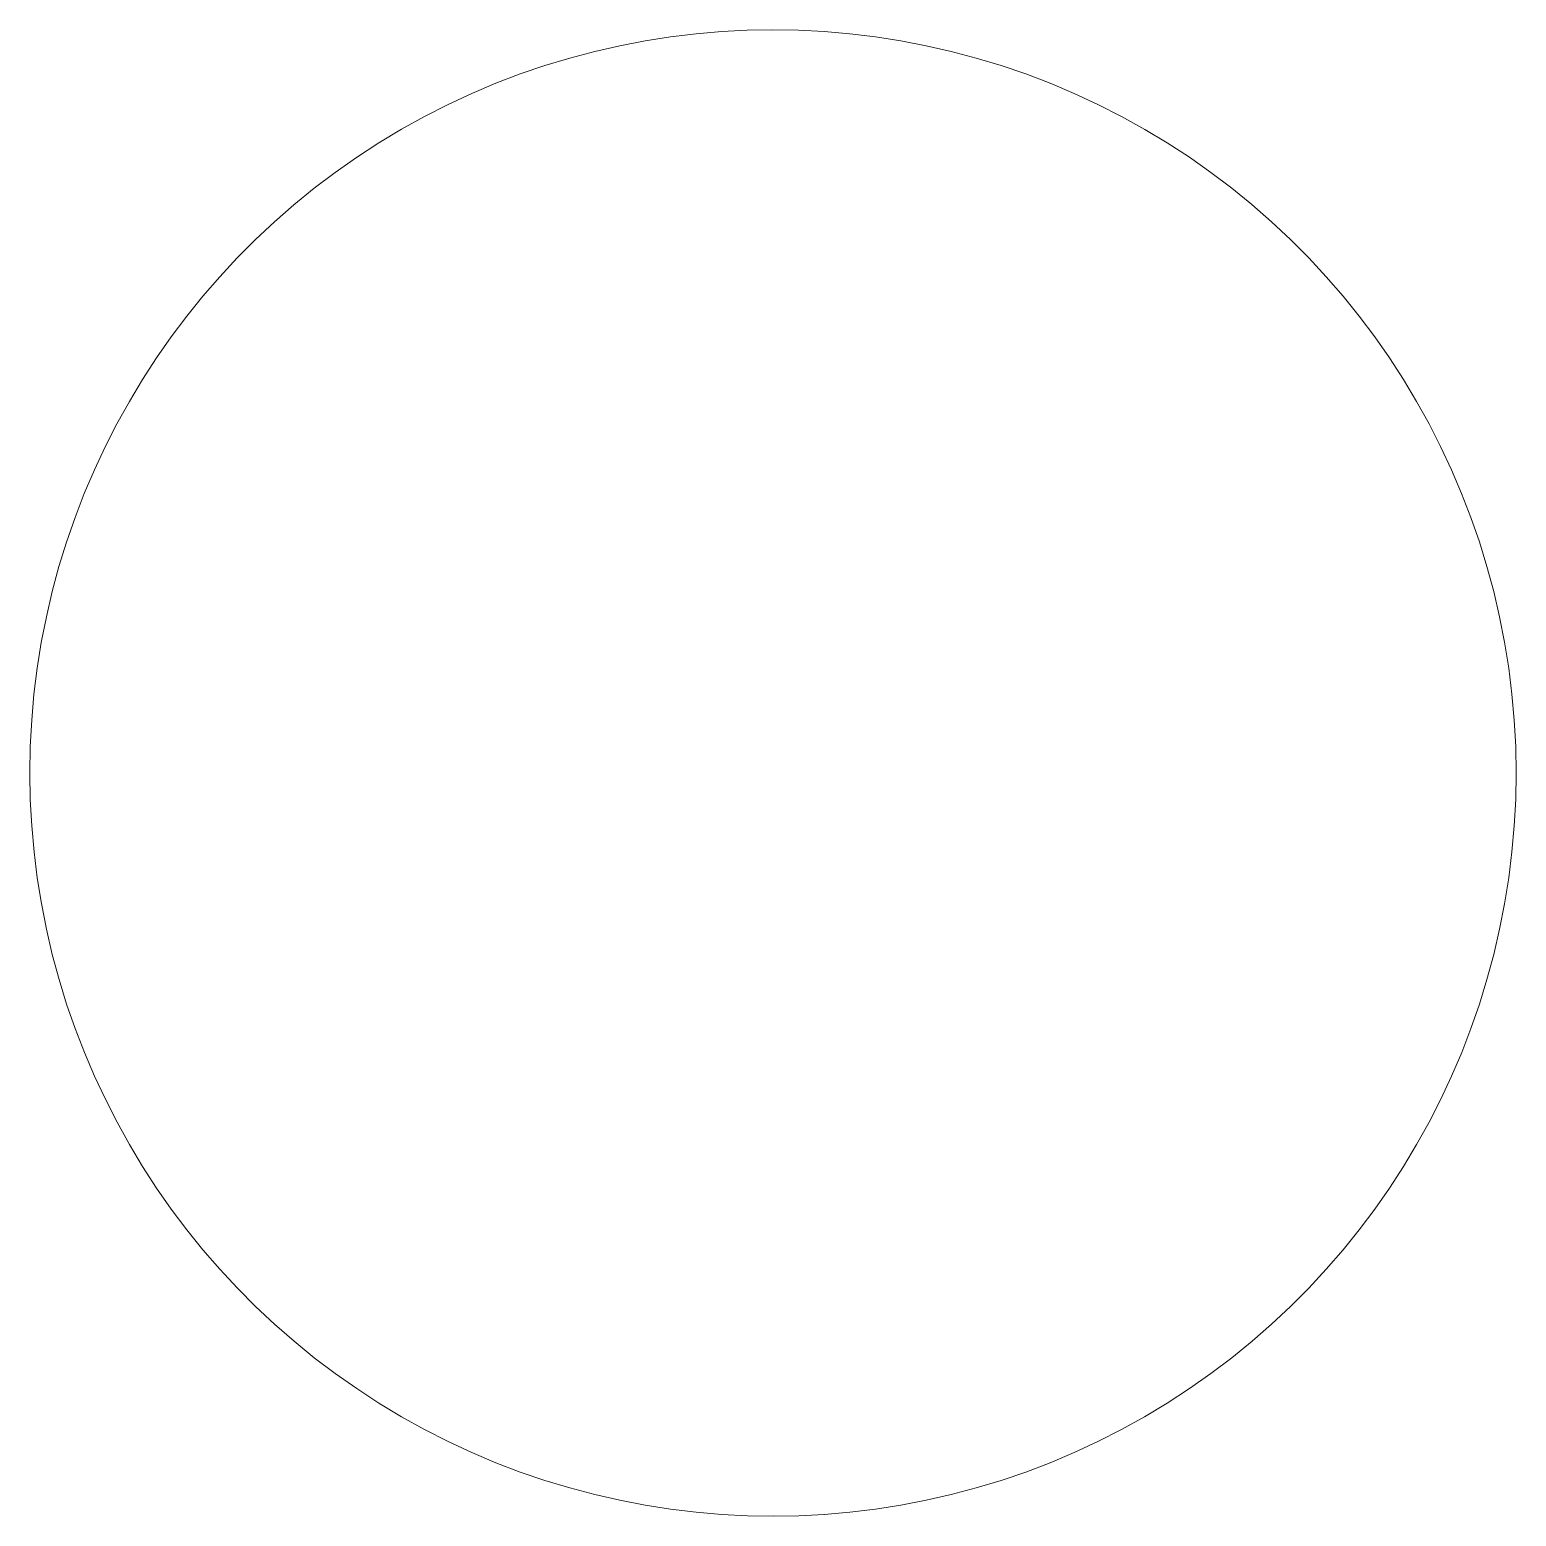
# Model space of a CAD drawing. Header units: centimetres. Extents: x -20.3 to 20.3, y -34.1 to 34.1.
# Drawn here: x 1.935 to 3.115, y 3.719 to 4.899 of the extents above; entities that cross this region are included whole.
import ezdxf

# ---------------------------------------------------------------- set-up
doc = ezdxf.new("R2010")
doc.units = ezdxf.units.CM
doc.header["$MEASUREMENT"] = 0
doc.layers.add('layer 1', color=7, linetype='Continuous')

msp = doc.modelspace()

# ---------------------------------------------------------------- linework, layer by layer
at = {"layer": 'layer 1', "color": 1, "lineweight": 9}
msp.add_open_spline([(3.11528, 4.30919), (3.11528, 4.30919), (3.1149, 4.33021), (3.1149, 4.33021), (3.1149, 4.33021), (3.1149, 4.33021), (3.1137, 4.35112), (3.1137, 4.35112), (3.1137, 4.35112), (3.1137, 4.35112), (3.11189, 4.37188), (3.11189, 4.37188), (3.11189, 4.37188), (3.11189, 4.37188), (3.10934, 4.39248), (3.10934, 4.39248), (3.10934, 4.39248), (3.10934, 4.39248), (3.10606, 4.41292), (3.10606, 4.41292), (3.10606, 4.41292), (3.10606, 4.41292), (3.10208, 4.43316), (3.10208, 4.43316), (3.10208, 4.43316), (3.10208, 4.43316), (3.0974, 4.4532), (3.0974, 4.4532), (3.0974, 4.4532), (3.0974, 4.4532), (3.09204, 4.47302), (3.09204, 4.47302), (3.09204, 4.47302), (3.09204, 4.47302), (3.08599, 4.4926), (3.08599, 4.4926), (3.08599, 4.4926), (3.08599, 4.4926), (3.0793, 4.51192), (3.0793, 4.51192), (3.0793, 4.51192), (3.0793, 4.51192), (3.07193, 4.53098), (3.07193, 4.53098), (3.07193, 4.53098), (3.07193, 4.53098), (3.06393, 4.54976), (3.06393, 4.54976), (3.06393, 4.54976), (3.06393, 4.54976), (3.05529, 4.56824), (3.05529, 4.56824), (3.05529, 4.56824), (3.05529, 4.56824), (3.04604, 4.5864), (3.04604, 4.5864), (3.04604, 4.5864), (3.04604, 4.5864), (3.03616, 4.60422), (3.03616, 4.60422), (3.03616, 4.60422), (3.03616, 4.60422), (3.02567, 4.62168), (3.02567, 4.62168), (3.02567, 4.62168), (3.02567, 4.62168), (3.01459, 4.63878), (3.01459, 4.63878), (3.01459, 4.63878), (3.01459, 4.63878), (3.00291, 4.6555), (3.00291, 4.6555), (3.00291, 4.6555), (3.00291, 4.6555), (2.99065, 4.67182), (2.99065, 4.67182), (2.99065, 4.67182), (2.99065, 4.67182), (2.97783, 4.68772), (2.97783, 4.68772), (2.97783, 4.68772), (2.97783, 4.68772), (2.96445, 4.70318), (2.96445, 4.70318), (2.96445, 4.70318), (2.96445, 4.70318), (2.95051, 4.7182), (2.95051, 4.7182), (2.95051, 4.7182), (2.95051, 4.7182), (2.93603, 4.73274), (2.93603, 4.73274), (2.93603, 4.73274), (2.93603, 4.73274), (2.92101, 4.7468), (2.92101, 4.7468), (2.92101, 4.7468), (2.92101, 4.7468), (2.90547, 4.76036), (2.90547, 4.76036), (2.90547, 4.76036), (2.90547, 4.76036), (2.88941, 4.77343), (2.88941, 4.77343), (2.88941, 4.77343), (2.88941, 4.77343), (2.87285, 4.78595), (2.87285, 4.78595), (2.87285, 4.78595), (2.87285, 4.78595), (2.85579, 4.79793), (2.85579, 4.79793), (2.85579, 4.79793), (2.85579, 4.79793), (2.83825, 4.80935), (2.83825, 4.80935), (2.83825, 4.80935), (2.83825, 4.80935), (2.82038, 4.8201), (2.82038, 4.8201), (2.82038, 4.8201), (2.82038, 4.8201), (2.80187, 4.83034), (2.80187, 4.83034), (2.80187, 4.83034), (2.80187, 4.83034), (2.78321, 4.83982), (2.78321, 4.83982), (2.78321, 4.83982), (2.78321, 4.83982), (2.76431, 4.8486), (2.76431, 4.8486), (2.76431, 4.8486), (2.76431, 4.8486), (2.74519, 4.85669), (2.74519, 4.85669), (2.74519, 4.85669), (2.74519, 4.85669), (2.72586, 4.86407), (2.72586, 4.86407), (2.72586, 4.86407), (2.72586, 4.86407), (2.70633, 4.87074), (2.70633, 4.87074), (2.70633, 4.87074), (2.70633, 4.87074), (2.68663, 4.87672), (2.68663, 4.87672), (2.68663, 4.87672), (2.68663, 4.87672), (2.66679, 4.88198), (2.66679, 4.88198), (2.66679, 4.88198), (2.66679, 4.88198), (2.64681, 4.88653), (2.64681, 4.88653), (2.64681, 4.88653), (2.64681, 4.88653), (2.62672, 4.89039), (2.62672, 4.89039), (2.62672, 4.89039), (2.62672, 4.89039), (2.60654, 4.89356), (2.60654, 4.89356), (2.60654, 4.89356), (2.60654, 4.89356), (2.58628, 4.89603), (2.58628, 4.89603), (2.58628, 4.89603), (2.58628, 4.89603), (2.56596, 4.89783), (2.56596, 4.89783), (2.56596, 4.89783), (2.56596, 4.89783), (2.54562, 4.89883), (2.54562, 4.89883), (2.54562, 4.89883), (2.54562, 4.89883), (2.52525, 4.89921), (2.52525, 4.89921), (2.52525, 4.89921), (2.52525, 4.89921), (2.50487, 4.89883), (2.50487, 4.89883), (2.50487, 4.89883), (2.50487, 4.89883), (2.48452, 4.89783), (2.48452, 4.89783), (2.48452, 4.89783), (2.48452, 4.89783), (2.46421, 4.89603), (2.46421, 4.89603), (2.46421, 4.89603), (2.46421, 4.89603), (2.44395, 4.89356), (2.44395, 4.89356), (2.44395, 4.89356), (2.44395, 4.89356), (2.42377, 4.89039), (2.42377, 4.89039), (2.42377, 4.89039), (2.42377, 4.89039), (2.40368, 4.88653), (2.40368, 4.88653), (2.40368, 4.88653), (2.40368, 4.88653), (2.3837, 4.88198), (2.3837, 4.88198), (2.3837, 4.88198), (2.3837, 4.88198), (2.36386, 4.87672), (2.36386, 4.87672), (2.36386, 4.87672), (2.36386, 4.87672), (2.34416, 4.87074), (2.34416, 4.87074), (2.34416, 4.87074), (2.34416, 4.87074), (2.32464, 4.86407), (2.32464, 4.86407), (2.32464, 4.86407), (2.32464, 4.86407), (2.30529, 4.85669), (2.30529, 4.85669), (2.30529, 4.85669), (2.30529, 4.85669), (2.28617, 4.8486), (2.28617, 4.8486), (2.28617, 4.8486), (2.28617, 4.8486), (2.26728, 4.83982), (2.26728, 4.83982), (2.26728, 4.83982), (2.26728, 4.83982), (2.24861, 4.83034), (2.24861, 4.83034), (2.24861, 4.83034), (2.24861, 4.83034), (2.23023, 4.82016), (2.23023, 4.82016), (2.23023, 4.82016), (2.23023, 4.82016), (2.21223, 4.80932), (2.21223, 4.80932), (2.21223, 4.80932), (2.21223, 4.80932), (2.19469, 4.7979), (2.19469, 4.7979), (2.19469, 4.7979), (2.19469, 4.7979), (2.17763, 4.78592), (2.17763, 4.78592), (2.17763, 4.78592), (2.17763, 4.78592), (2.16107, 4.7734), (2.16107, 4.7734), (2.16107, 4.7734), (2.16107, 4.7734), (2.14501, 4.76034), (2.14501, 4.76034), (2.14501, 4.76034), (2.14501, 4.76034), (2.12947, 4.74678), (2.12947, 4.74678), (2.12947, 4.74678), (2.12947, 4.74678), (2.11445, 4.73272), (2.11445, 4.73272), (2.11445, 4.73272), (2.11445, 4.73272), (2.09997, 4.71818), (2.09997, 4.71818), (2.09997, 4.71818), (2.09997, 4.71818), (2.08604, 4.70315), (2.08604, 4.70315), (2.08604, 4.70315), (2.08604, 4.70315), (2.07263, 4.68769), (2.07263, 4.68769), (2.07263, 4.68769), (2.07263, 4.68769), (2.05981, 4.67179), (2.05981, 4.67179), (2.05981, 4.67179), (2.05981, 4.67179), (2.04755, 4.65547), (2.04755, 4.65547), (2.04755, 4.65547), (2.04755, 4.65547), (2.03587, 4.63875), (2.03587, 4.63875), (2.03587, 4.63875), (2.03587, 4.63875), (2.02479, 4.62165), (2.02479, 4.62165), (2.02479, 4.62165), (2.02479, 4.62165), (2.01431, 4.60419), (2.01431, 4.60419), (2.01431, 4.60419), (2.01431, 4.60419), (2.00443, 4.58637), (2.00443, 4.58637), (2.00443, 4.58637), (2.00443, 4.58637), (1.99517, 4.56821), (1.99517, 4.56821), (1.99517, 4.56821), (1.99517, 4.56821), (1.98653, 4.54973), (1.98653, 4.54973), (1.98653, 4.54973), (1.98653, 4.54973), (1.97854, 4.53095), (1.97854, 4.53095), (1.97854, 4.53095), (1.97854, 4.53095), (1.97118, 4.51189), (1.97118, 4.51189), (1.97118, 4.51189), (1.97118, 4.51189), (1.96448, 4.49256), (1.96448, 4.49256), (1.96448, 4.49256), (1.96448, 4.49256), (1.95844, 4.47299), (1.95844, 4.47299), (1.95844, 4.47299), (1.95844, 4.47299), (1.95308, 4.45317), (1.95308, 4.45317), (1.95308, 4.45317), (1.95308, 4.45317), (1.94841, 4.43313), (1.94841, 4.43313), (1.94841, 4.43313), (1.94841, 4.43313), (1.94443, 4.41288), (1.94443, 4.41288), (1.94443, 4.41288), (1.94443, 4.41288), (1.94115, 4.39245), (1.94115, 4.39245), (1.94115, 4.39245), (1.94115, 4.39245), (1.93859, 4.37185), (1.93859, 4.37185), (1.93859, 4.37185), (1.93859, 4.37185), (1.93678, 4.35109), (1.93678, 4.35109), (1.93678, 4.35109), (1.93678, 4.35109), (1.93558, 4.33018), (1.93558, 4.33018), (1.93558, 4.33018), (1.93558, 4.33018), (1.93522, 4.30917), (1.93522, 4.30917), (1.93522, 4.30917), (1.93522, 4.30917), (1.93563, 4.28816), (1.93563, 4.28816), (1.93563, 4.28816), (1.93563, 4.28816), (1.93683, 4.26727), (1.93683, 4.26727), (1.93683, 4.26727), (1.93683, 4.26727), (1.93864, 4.24651), (1.93864, 4.24651), (1.93864, 4.24651), (1.93864, 4.24651), (1.94119, 4.2259), (1.94119, 4.2259), (1.94119, 4.2259), (1.94119, 4.2259), (1.94447, 4.20547), (1.94447, 4.20547), (1.94447, 4.20547), (1.94447, 4.20547), (1.94845, 4.18523), (1.94845, 4.18523), (1.94845, 4.18523), (1.94845, 4.18523), (1.95314, 4.16519), (1.95314, 4.16519), (1.95314, 4.16519), (1.95314, 4.16519), (1.95849, 4.14537), (1.95849, 4.14537), (1.95849, 4.14537), (1.95849, 4.14537), (1.96454, 4.12578), (1.96454, 4.12578), (1.96454, 4.12578), (1.96454, 4.12578), (1.97124, 4.10646), (1.97124, 4.10646), (1.97124, 4.10646), (1.97124, 4.10646), (1.97859, 4.0874), (1.97859, 4.0874), (1.97859, 4.0874), (1.97859, 4.0874), (1.9866, 4.06862), (1.9866, 4.06862), (1.9866, 4.06862), (1.9866, 4.06862), (1.99524, 4.05016), (1.99524, 4.05016), (1.99524, 4.05016), (1.99524, 4.05016), (2.0045, 4.03202), (2.0045, 4.03202), (2.0045, 4.03202), (2.0045, 4.03202), (2.01438, 4.0142), (2.01438, 4.0142), (2.01438, 4.0142), (2.01438, 4.0142), (2.02486, 3.99674), (2.02486, 3.99674), (2.02486, 3.99674), (2.02486, 3.99674), (2.03594, 3.97964), (2.03594, 3.97964), (2.03594, 3.97964), (2.03594, 3.97964), (2.04763, 3.96292), (2.04763, 3.96292), (2.04763, 3.96292), (2.04763, 3.96292), (2.05988, 3.94659), (2.05988, 3.94659), (2.05988, 3.94659), (2.05988, 3.94659), (2.07271, 3.93069), (2.07271, 3.93069), (2.07271, 3.93069), (2.07271, 3.93069), (2.08611, 3.91523), (2.08611, 3.91523), (2.08611, 3.91523), (2.08611, 3.91523), (2.10005, 3.90021), (2.10005, 3.90021), (2.10005, 3.90021), (2.10005, 3.90021), (2.11453, 3.88567), (2.11453, 3.88567), (2.11453, 3.88567), (2.11453, 3.88567), (2.12955, 3.87161), (2.12955, 3.87161), (2.12955, 3.87161), (2.12955, 3.87161), (2.14509, 3.85805), (2.14509, 3.85805), (2.14509, 3.85805), (2.14509, 3.85805), (2.16115, 3.84499), (2.16115, 3.84499), (2.16115, 3.84499), (2.16115, 3.84499), (2.17771, 3.83247), (2.17771, 3.83247), (2.17771, 3.83247), (2.17771, 3.83247), (2.19477, 3.82049), (2.19477, 3.82049), (2.19477, 3.82049), (2.19477, 3.82049), (2.21231, 3.80907), (2.21231, 3.80907), (2.21231, 3.80907), (2.21231, 3.80907), (2.23033, 3.79823), (2.23033, 3.79823), (2.23033, 3.79823), (2.23033, 3.79823), (2.23025, 3.79822), (2.23025, 3.79822), (2.23025, 3.79822), (2.23025, 3.79822), (2.24865, 3.78804), (2.24865, 3.78804), (2.24865, 3.78804), (2.24865, 3.78804), (2.26732, 3.77856), (2.26732, 3.77856), (2.26732, 3.77856), (2.26732, 3.77856), (2.28621, 3.76977), (2.28621, 3.76977), (2.28621, 3.76977), (2.28621, 3.76977), (2.30533, 3.76169), (2.30533, 3.76169), (2.30533, 3.76169), (2.30533, 3.76169), (2.32468, 3.75431), (2.32468, 3.75431), (2.32468, 3.75431), (2.32468, 3.75431), (2.34419, 3.74764), (2.34419, 3.74764), (2.34419, 3.74764), (2.34419, 3.74764), (2.3639, 3.74166), (2.3639, 3.74166), (2.3639, 3.74166), (2.3639, 3.74166), (2.38374, 3.7364), (2.38374, 3.7364), (2.38374, 3.7364), (2.38374, 3.7364), (2.40372, 3.73185), (2.40372, 3.73185), (2.40372, 3.73185), (2.40372, 3.73185), (2.42381, 3.72799), (2.42381, 3.72799), (2.42381, 3.72799), (2.42381, 3.72799), (2.44399, 3.72482), (2.44399, 3.72482), (2.44399, 3.72482), (2.44399, 3.72482), (2.46425, 3.72236), (2.46425, 3.72236), (2.46425, 3.72236), (2.46425, 3.72236), (2.48456, 3.72056), (2.48456, 3.72056), (2.48456, 3.72056), (2.48456, 3.72056), (2.50491, 3.71956), (2.50491, 3.71956), (2.50491, 3.71956), (2.50491, 3.71956), (2.52528, 3.71917), (2.52528, 3.71917), (2.52528, 3.71917), (2.52528, 3.71917), (2.54565, 3.71956), (2.54565, 3.71956), (2.54565, 3.71956), (2.54565, 3.71956), (2.566, 3.72056), (2.566, 3.72056), (2.566, 3.72056), (2.566, 3.72056), (2.58631, 3.72236), (2.58631, 3.72236), (2.58631, 3.72236), (2.58631, 3.72236), (2.60657, 3.72482), (2.60657, 3.72482), (2.60657, 3.72482), (2.60657, 3.72482), (2.62675, 3.72799), (2.62675, 3.72799), (2.62675, 3.72799), (2.62675, 3.72799), (2.64684, 3.73185), (2.64684, 3.73185), (2.64684, 3.73185), (2.64684, 3.73185), (2.66682, 3.7364), (2.66682, 3.7364), (2.66682, 3.7364), (2.66682, 3.7364), (2.68666, 3.74166), (2.68666, 3.74166), (2.68666, 3.74166), (2.68666, 3.74166), (2.70636, 3.74764), (2.70636, 3.74764), (2.70636, 3.74764), (2.70636, 3.74764), (2.72588, 3.75431), (2.72588, 3.75431), (2.72588, 3.75431), (2.72588, 3.75431), (2.74523, 3.76169), (2.74523, 3.76169), (2.74523, 3.76169), (2.74523, 3.76169), (2.76435, 3.76977), (2.76435, 3.76977), (2.76435, 3.76977), (2.76435, 3.76977), (2.78324, 3.77856), (2.78324, 3.77856), (2.78324, 3.77856), (2.78324, 3.77856), (2.80191, 3.78804), (2.80191, 3.78804), (2.80191, 3.78804), (2.80191, 3.78804), (2.82029, 3.79822), (2.82029, 3.79822), (2.82029, 3.79822), (2.82029, 3.79822), (2.8383, 3.80906), (2.8383, 3.80906), (2.8383, 3.80906), (2.8383, 3.80906), (2.85584, 3.82048), (2.85584, 3.82048), (2.85584, 3.82048), (2.85584, 3.82048), (2.8729, 3.83246), (2.8729, 3.83246), (2.8729, 3.83246), (2.8729, 3.83246), (2.88946, 3.84498), (2.88946, 3.84498), (2.88946, 3.84498), (2.88946, 3.84498), (2.90552, 3.85804), (2.90552, 3.85804), (2.90552, 3.85804), (2.90552, 3.85804), (2.92106, 3.8716), (2.92106, 3.8716), (2.92106, 3.8716), (2.92106, 3.8716), (2.93607, 3.88566), (2.93607, 3.88566), (2.93607, 3.88566), (2.93607, 3.88566), (2.95055, 3.9002), (2.95055, 3.9002), (2.95055, 3.9002), (2.95055, 3.9002), (2.96449, 3.91523), (2.96449, 3.91523), (2.96449, 3.91523), (2.96449, 3.91523), (2.97787, 3.93069), (2.97787, 3.93069), (2.97787, 3.93069), (2.97787, 3.93069), (2.99069, 3.94659), (2.99069, 3.94659), (2.99069, 3.94659), (2.99069, 3.94659), (3.00295, 3.96291), (3.00295, 3.96291), (3.00295, 3.96291), (3.00295, 3.96291), (3.01463, 3.97963), (3.01463, 3.97963), (3.01463, 3.97963), (3.01463, 3.97963), (3.02571, 3.99673), (3.02571, 3.99673), (3.02571, 3.99673), (3.02571, 3.99673), (3.03619, 4.01419), (3.03619, 4.01419), (3.03619, 4.01419), (3.03619, 4.01419), (3.04607, 4.03201), (3.04607, 4.03201), (3.04607, 4.03201), (3.04607, 4.03201), (3.05533, 4.05015), (3.05533, 4.05015), (3.05533, 4.05015), (3.05533, 4.05015), (3.06397, 4.06861), (3.06397, 4.06861), (3.06397, 4.06861), (3.06397, 4.06861), (3.07197, 4.08739), (3.07197, 4.08739), (3.07197, 4.08739), (3.07197, 4.08739), (3.07934, 4.10645), (3.07934, 4.10645), (3.07934, 4.10645), (3.07934, 4.10645), (3.08603, 4.12578), (3.08603, 4.12578), (3.08603, 4.12578), (3.08603, 4.12578), (3.09207, 4.14535), (3.09207, 4.14535), (3.09207, 4.14535), (3.09207, 4.14535), (3.09743, 4.16517), (3.09743, 4.16517), (3.09743, 4.16517), (3.09743, 4.16517), (3.10211, 4.18521), (3.10211, 4.18521), (3.10211, 4.18521), (3.10211, 4.18521), (3.10609, 4.20546), (3.10609, 4.20546), (3.10609, 4.20546), (3.10609, 4.20546), (3.10937, 4.22589), (3.10937, 4.22589), (3.10937, 4.22589), (3.10937, 4.22589), (3.11192, 4.24649), (3.11192, 4.24649), (3.11192, 4.24649), (3.11192, 4.24649), (3.11373, 4.26725), (3.11373, 4.26725), (3.11373, 4.26725), (3.11373, 4.26725), (3.11493, 4.28815), (3.11493, 4.28815), (3.11493, 4.28815), (3.11493, 4.28815), (3.11531, 4.30918), (3.11531, 4.30918)], degree=3, knots=[0, 0, 0, 0, 0.0054945, 0.0054945, 0.0054945, 0.0054945, 0.010989, 0.010989, 0.010989, 0.010989, 0.0164835, 0.0164835, 0.0164835, 0.0164835, 0.021978, 0.021978, 0.021978, 0.021978, 0.0274725, 0.0274725, 0.0274725, 0.0274725, 0.032967, 0.032967, 0.032967, 0.032967, 0.0384615, 0.0384615, 0.0384615, 0.0384615, 0.043956, 0.043956, 0.043956, 0.043956, 0.0494505, 0.0494505, 0.0494505, 0.0494505, 0.0549451, 0.0549451, 0.0549451, 0.0549451, 0.0604396, 0.0604396, 0.0604396, 0.0604396, 0.0659341, 0.0659341, 0.0659341, 0.0659341, 0.0714286, 0.0714286, 0.0714286, 0.0714286, 0.0769231, 0.0769231, 0.0769231, 0.0769231, 0.0824176, 0.0824176, 0.0824176, 0.0824176, 0.0879121, 0.0879121, 0.0879121, 0.0879121, 0.0934066, 0.0934066, 0.0934066, 0.0934066, 0.0989011, 0.0989011, 0.0989011, 0.0989011, 0.1043956, 0.1043956, 0.1043956, 0.1043956, 0.1098901, 0.1098901, 0.1098901, 0.1098901, 0.1153846, 0.1153846, 0.1153846, 0.1153846, 0.1208791, 0.1208791, 0.1208791, 0.1208791, 0.1263736, 0.1263736, 0.1263736, 0.1263736, 0.1318681, 0.1318681, 0.1318681, 0.1318681, 0.1373626, 0.1373626, 0.1373626, 0.1373626, 0.1428571, 0.1428571, 0.1428571, 0.1428571, 0.1483516, 0.1483516, 0.1483516, 0.1483516, 0.1538462, 0.1538462, 0.1538462, 0.1538462, 0.1593407, 0.1593407, 0.1593407, 0.1593407, 0.1648352, 0.1648352, 0.1648352, 0.1648352, 0.1703297, 0.1703297, 0.1703297, 0.1703297, 0.1758242, 0.1758242, 0.1758242, 0.1758242, 0.1813187, 0.1813187, 0.1813187, 0.1813187, 0.1868132, 0.1868132, 0.1868132, 0.1868132, 0.1923077, 0.1923077, 0.1923077, 0.1923077, 0.1978022, 0.1978022, 0.1978022, 0.1978022, 0.2032967, 0.2032967, 0.2032967, 0.2032967, 0.2087912, 0.2087912, 0.2087912, 0.2087912, 0.2142857, 0.2142857, 0.2142857, 0.2142857, 0.2197802, 0.2197802, 0.2197802, 0.2197802, 0.2252747, 0.2252747, 0.2252747, 0.2252747, 0.2307692, 0.2307692, 0.2307692, 0.2307692, 0.2362637, 0.2362637, 0.2362637, 0.2362637, 0.2417582, 0.2417582, 0.2417582, 0.2417582, 0.2472527, 0.2472527, 0.2472527, 0.2472527, 0.2527473, 0.2527473, 0.2527473, 0.2527473, 0.2582418, 0.2582418, 0.2582418, 0.2582418, 0.2637363, 0.2637363, 0.2637363, 0.2637363, 0.2692308, 0.2692308, 0.2692308, 0.2692308, 0.2747253, 0.2747253, 0.2747253, 0.2747253, 0.2802198, 0.2802198, 0.2802198, 0.2802198, 0.2857143, 0.2857143, 0.2857143, 0.2857143, 0.2912088, 0.2912088, 0.2912088, 0.2912088, 0.2967033, 0.2967033, 0.2967033, 0.2967033, 0.3021978, 0.3021978, 0.3021978, 0.3021978, 0.3076923, 0.3076923, 0.3076923, 0.3076923, 0.3131868, 0.3131868, 0.3131868, 0.3131868, 0.3186813, 0.3186813, 0.3186813, 0.3186813, 0.3241758, 0.3241758, 0.3241758, 0.3241758, 0.3296703, 0.3296703, 0.3296703, 0.3296703, 0.3351648, 0.3351648, 0.3351648, 0.3351648, 0.3406593, 0.3406593, 0.3406593, 0.3406593, 0.3461538, 0.3461538, 0.3461538, 0.3461538, 0.3516484, 0.3516484, 0.3516484, 0.3516484, 0.3571429, 0.3571429, 0.3571429, 0.3571429, 0.3626374, 0.3626374, 0.3626374, 0.3626374, 0.3681319, 0.3681319, 0.3681319, 0.3681319, 0.3736264, 0.3736264, 0.3736264, 0.3736264, 0.3791209, 0.3791209, 0.3791209, 0.3791209, 0.3846154, 0.3846154, 0.3846154, 0.3846154, 0.3901099, 0.3901099, 0.3901099, 0.3901099, 0.3956044, 0.3956044, 0.3956044, 0.3956044, 0.4010989, 0.4010989, 0.4010989, 0.4010989, 0.4065934, 0.4065934, 0.4065934, 0.4065934, 0.4120879, 0.4120879, 0.4120879, 0.4120879, 0.4175824, 0.4175824, 0.4175824, 0.4175824, 0.4230769, 0.4230769, 0.4230769, 0.4230769, 0.4285714, 0.4285714, 0.4285714, 0.4285714, 0.4340659, 0.4340659, 0.4340659, 0.4340659, 0.4395604, 0.4395604, 0.4395604, 0.4395604, 0.4450549, 0.4450549, 0.4450549, 0.4450549, 0.4505495, 0.4505495, 0.4505495, 0.4505495, 0.456044, 0.456044, 0.456044, 0.456044, 0.4615385, 0.4615385, 0.4615385, 0.4615385, 0.467033, 0.467033, 0.467033, 0.467033, 0.4725275, 0.4725275, 0.4725275, 0.4725275, 0.478022, 0.478022, 0.478022, 0.478022, 0.4835165, 0.4835165, 0.4835165, 0.4835165, 0.489011, 0.489011, 0.489011, 0.489011, 0.4945055, 0.4945055, 0.4945055, 0.4945055, 0.5, 0.5, 0.5, 0.5, 0.5054945, 0.5054945, 0.5054945, 0.5054945, 0.510989, 0.510989, 0.510989, 0.510989, 0.5164835, 0.5164835, 0.5164835, 0.5164835, 0.521978, 0.521978, 0.521978, 0.521978, 0.5274725, 0.5274725, 0.5274725, 0.5274725, 0.532967, 0.532967, 0.532967, 0.532967, 0.5384615, 0.5384615, 0.5384615, 0.5384615, 0.543956, 0.543956, 0.543956, 0.543956, 0.5494505, 0.5494505, 0.5494505, 0.5494505, 0.5549451, 0.5549451, 0.5549451, 0.5549451, 0.5604396, 0.5604396, 0.5604396, 0.5604396, 0.5659341, 0.5659341, 0.5659341, 0.5659341, 0.5714286, 0.5714286, 0.5714286, 0.5714286, 0.5769231, 0.5769231, 0.5769231, 0.5769231, 0.5824176, 0.5824176, 0.5824176, 0.5824176, 0.5879121, 0.5879121, 0.5879121, 0.5879121, 0.5934066, 0.5934066, 0.5934066, 0.5934066, 0.5989011, 0.5989011, 0.5989011, 0.5989011, 0.6043956, 0.6043956, 0.6043956, 0.6043956, 0.6098901, 0.6098901, 0.6098901, 0.6098901, 0.6153846, 0.6153846, 0.6153846, 0.6153846, 0.6208791, 0.6208791, 0.6208791, 0.6208791, 0.6263736, 0.6263736, 0.6263736, 0.6263736, 0.6318681, 0.6318681, 0.6318681, 0.6318681, 0.6373626, 0.6373626, 0.6373626, 0.6373626, 0.6428571, 0.6428571, 0.6428571, 0.6428571, 0.6483516, 0.6483516, 0.6483516, 0.6483516, 0.6538462, 0.6538462, 0.6538462, 0.6538462, 0.6593407, 0.6593407, 0.6593407, 0.6593407, 0.6648352, 0.6648352, 0.6648352, 0.6648352, 0.6703297, 0.6703297, 0.6703297, 0.6703297, 0.6758242, 0.6758242, 0.6758242, 0.6758242, 0.6813187, 0.6813187, 0.6813187, 0.6813187, 0.6868132, 0.6868132, 0.6868132, 0.6868132, 0.6923077, 0.6923077, 0.6923077, 0.6923077, 0.6978022, 0.6978022, 0.6978022, 0.6978022, 0.7032967, 0.7032967, 0.7032967, 0.7032967, 0.7087912, 0.7087912, 0.7087912, 0.7087912, 0.7142857, 0.7142857, 0.7142857, 0.7142857, 0.7197802, 0.7197802, 0.7197802, 0.7197802, 0.7252747, 0.7252747, 0.7252747, 0.7252747, 0.7307692, 0.7307692, 0.7307692, 0.7307692, 0.7362637, 0.7362637, 0.7362637, 0.7362637, 0.7417582, 0.7417582, 0.7417582, 0.7417582, 0.7472527, 0.7472527, 0.7472527, 0.7472527, 0.7527473, 0.7527473, 0.7527473, 0.7527473, 0.7582418, 0.7582418, 0.7582418, 0.7582418, 0.7637363, 0.7637363, 0.7637363, 0.7637363, 0.7692308, 0.7692308, 0.7692308, 0.7692308, 0.7747253, 0.7747253, 0.7747253, 0.7747253, 0.7802198, 0.7802198, 0.7802198, 0.7802198, 0.7857143, 0.7857143, 0.7857143, 0.7857143, 0.7912088, 0.7912088, 0.7912088, 0.7912088, 0.7967033, 0.7967033, 0.7967033, 0.7967033, 0.8021978, 0.8021978, 0.8021978, 0.8021978, 0.8076923, 0.8076923, 0.8076923, 0.8076923, 0.8131868, 0.8131868, 0.8131868, 0.8131868, 0.8186813, 0.8186813, 0.8186813, 0.8186813, 0.8241758, 0.8241758, 0.8241758, 0.8241758, 0.8296703, 0.8296703, 0.8296703, 0.8296703, 0.8351648, 0.8351648, 0.8351648, 0.8351648, 0.8406593, 0.8406593, 0.8406593, 0.8406593, 0.8461538, 0.8461538, 0.8461538, 0.8461538, 0.8516484, 0.8516484, 0.8516484, 0.8516484, 0.8571429, 0.8571429, 0.8571429, 0.8571429, 0.8626374, 0.8626374, 0.8626374, 0.8626374, 0.8681319, 0.8681319, 0.8681319, 0.8681319, 0.8736264, 0.8736264, 0.8736264, 0.8736264, 0.8791209, 0.8791209, 0.8791209, 0.8791209, 0.8846154, 0.8846154, 0.8846154, 0.8846154, 0.8901099, 0.8901099, 0.8901099, 0.8901099, 0.8956044, 0.8956044, 0.8956044, 0.8956044, 0.9010989, 0.9010989, 0.9010989, 0.9010989, 0.9065934, 0.9065934, 0.9065934, 0.9065934, 0.9120879, 0.9120879, 0.9120879, 0.9120879, 0.9175824, 0.9175824, 0.9175824, 0.9175824, 0.9230769, 0.9230769, 0.9230769, 0.9230769, 0.9285714, 0.9285714, 0.9285714, 0.9285714, 0.9340659, 0.9340659, 0.9340659, 0.9340659, 0.9395604, 0.9395604, 0.9395604, 0.9395604, 0.9450549, 0.9450549, 0.9450549, 0.9450549, 0.9505495, 0.9505495, 0.9505495, 0.9505495, 0.956044, 0.956044, 0.956044, 0.956044, 0.9615385, 0.9615385, 0.9615385, 0.9615385, 0.967033, 0.967033, 0.967033, 0.967033, 0.9725275, 0.9725275, 0.9725275, 0.9725275, 0.978022, 0.978022, 0.978022, 0.978022, 0.9835165, 0.9835165, 0.9835165, 0.9835165, 0.989011, 0.989011, 0.989011, 0.989011, 1, 1, 1, 1], dxfattribs=at)

doc.saveas('drawing.dxf')
